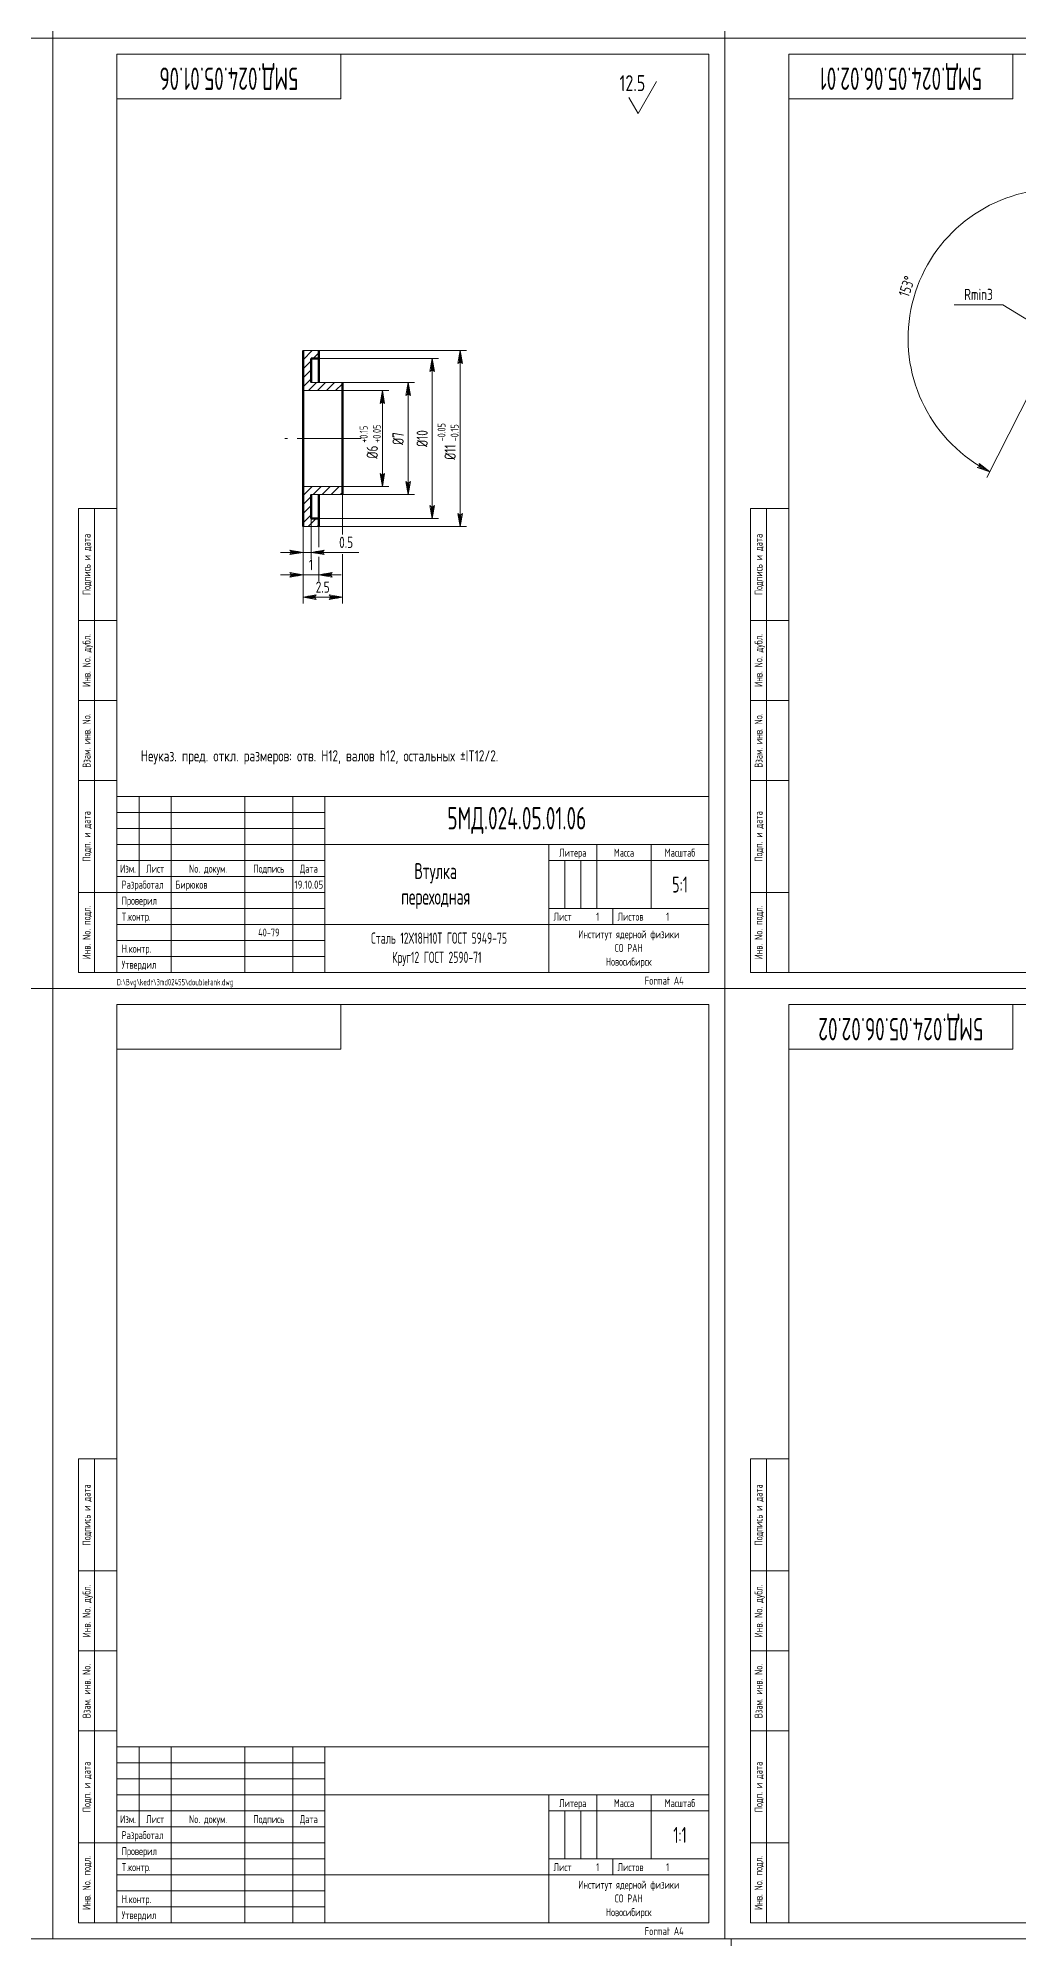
# Model space of a CAD drawing. Extents: x -414 to 4851, y -2165 to 1761.
# Drawn here: x 1320 to 1626, y -175 to 419 of the extents above; entities that cross this region are included whole.
import ezdxf
from ezdxf.enums import TextEntityAlignment as Align

# ---------------------------------------------------------------- set-up
doc = ezdxf.new("R2010")
doc.units = 0
doc.linetypes.add('S-P20', pattern=[27, 20, -3, 1, -3])
for name, color, linetype, lineweight in [('1', 9, 'CONTINUOUS', 20), ('2', 2, 'CONTINUOUS', 50), ('DIM', 4, 'CONTINUOUS', 20), ('HATCH', 5, 'CONTINUOUS', 20), ('TR', 3, 'CONTINUOUS', 20)]:
    doc.layers.add(name, color=color, linetype=linetype, lineweight=lineweight)
doc.styles.add('SIMPLEX', font='simplex.shx', dxfattribs={"width": 0.7})
pattern_1 = [(45, (-316.3002, 0), (-1.4142136, 1.4142136), [])]

# ---------------------------------------------------------------- blocks, each defined once
blk = doc.blocks.new('SHTAMP1')
at = {"layer": 'DIM', "color": 2}
for p, q in [((-185, 55), (0, 55)), ((-185, 55), (-185, 0)), ((-178, 55), (-178, 30)), ((-168, 55), (-168, 0)), ((-145, 55), (-145, 0)), ((-130, 55), (-130, 0)), ((-120, 55), (-120, 0)), ((-120, 40), (0, 40)), ((-50, 40), (-50, 0)), ((-35, 40), (-35, 20)), ((-18, 40), (-18, 20)), ((-185, 35), (-120, 35)), ((-185, 30), (-120, 30)), ((-50, 35), (0, 35)), ((-50, 20), (0, 20)), ((-30, 20), (-30, 15)), ((-120, 15), (0, 15))]:
    blk.add_line(p, q, dxfattribs=at)
at = {"layer": 'DIM'}
for p, q in [((-185, 50), (-120, 50)), ((-185, 45), (-120, 45)), ((-185, 40), (-120, 40)), ((-45, 35), (-45, 20)), ((-40, 35), (-40, 20)), ((-185, 25), (-120, 25)), ((-185, 20), (-120, 20)), ((-185, 15), (-120, 15)), ((-185, 10), (-120, 10)), ((-185, 5), (-120, 5))]:
    blk.add_line(p, q, dxfattribs=at)
at = {"layer": 'DIM', "style": 'SIMPLEX', "width": 0.6}
blk.add_text('1', height=2.5, dxfattribs=at).set_placement((-35.18, 16.2))
at = {"layer": 'DIM', "style": 'SIMPLEX', "width": 0.6, "flags": 8}
blk.add_attdef('ОБОЗНАЧЕНИЕ2', text='', height=7, dxfattribs=at).set_placement((-117, 60), align=Align.MIDDLE)
at = {"layer": 'DIM', "style": 'SIMPLEX', "width": 0.6}
for tag, height, p in [('ОБОЗНАЧЕНИЕ', 7, (-60, 47.5)), ('МАСШТАБ', 5, (-9, 27.5))]:
    blk.add_attdef(tag, text='', height=height, dxfattribs=at).set_placement(p, align=Align.MIDDLE)
at = {"layer": 'DIM', "style": 'SIMPLEX', "width": 0.910843}
blk.add_attdef('ДАТА', text='', height=2.5, dxfattribs=at).set_placement((-129.5, 26.2), (-120.5, 26.2), align=Align.FIT)
at = {"layer": 'DIM', "style": 'SIMPLEX', "width": 0.6}
for tag, p in [('ЛИСТОВ', (-13.32, 16.2)), ('FORMAT', (-20, -3.8))]:
    blk.add_attdef(tag, p, '', height=2.5, dxfattribs=at)
blk.add_attdef('ТЕЛЕФОН', text='', height=2.5, dxfattribs=at).set_placement((-137.5, 12.5), align=Align.MIDDLE_CENTER)
at = {"layer": 'TR', "style": 'SIMPLEX', "width": 0.7}
for s, p in [('Литера', (-42.5, 36.2)), ('Масса', (-26.5, 36.2)), ('Масштаб', (-9, 36.2)), ('Изм.', (-181.5, 31.2)), ('Лист', (-173, 31.2)), ('No. докум.', (-156.5, 31.2)), ('Подпись', (-137.5, 31.2)), ('Дата', (-125, 31.2)), ('Институт ядерной физики', (-25, 10.7)), ('СО РАН', (-25, 6.42)), ('Новосибирск', (-25, 2.13))]:
    blk.add_text(s, height=2.5, dxfattribs=at).set_placement(p, align=Align.CENTER)
at = {"layer": 'TR', "style": 'SIMPLEX'}
for s, width, p in [('Разработал', 0.6, (-183.5, 26.2)), ('T.контр.', 0.7, (-183.5, 16.2)), ('Проверил', 0.7, (-183.5, 21.2)), ('Лист', 0.7, (-48.5, 16.2)), ('Листов', 0.7, (-28.5, 16.2)), ('Н.контр.', 0.7, (-183.5, 6.2)), ('Утвердил', 0.7, (-183.5, 1.2))]:
    blk.add_text(s, height=2.5, dxfattribs=dict(at, width=width)).set_placement(p)
at = {"layer": 'TR', "style": 'SIMPLEX', "width": 0.6}
for tag, height, p in [('НАИМЕНОВАНИЕ', 5, (-85.35, 29.2)), ('НАИМЕНОВАНИЕ2', 5, (-85.35, 21.2)), ('МАТЕРИАЛ', 3.5, (-85, 9)), ('СОРТАМЕНТ', 3.5, (-85, 3))]:
    blk.add_attdef(tag, text='', height=height, dxfattribs=at).set_placement(p, align=Align.CENTER)
for tag, p, height in [('РАЗРАБОТАЛ', (-166.7, 26.2), 2.5), ('ПРОВЕРИЛ', (-166.7, 21.2), 2.5), ('НОРМОКОНТРОЛЬ', (-166.7, 6.2), 2.5), ('УТВЕРДИЛ', (-166.7, 1.2), 2.5), ('ФАЙЛ', (-185, -4), 2)]:
    blk.add_attdef(tag, p, '', height=height, dxfattribs=at)
blk = doc.blocks.new('A4')
at = {"layer": 'DIM', "color": 2}
for p, q in [((8, 5), (8, 150)), ((20, 150), (8, 150)), ((13, 5), (13, 150)), ((20, 115), (8, 115)), ((20, 90), (8, 90)), ((20, 65), (8, 65)), ((20, 30), (8, 30)), ((20, 5), (8, 5))]:
    blk.add_line(p, q, dxfattribs=at)
at = {"layer": 'DIM'}
blk.add_lwpolyline([(0, 0), (0, 297), (210, 297), (210, 0)], close=True, dxfattribs=at)
at = {"layer": 'DIM', "color": 2}
blk.add_lwpolyline([(20, 5), (20, 292), (205, 292), (205, 5)], close=True, dxfattribs=at)
blk.add_lwpolyline([(20, 278), (90, 278), (90, 292)], dxfattribs=at)
at = {"layer": 'DIM'}
ref = blk.add_blockref('SHTAMP1', (205, 5), dxfattribs=at)
ref.add_attrib('МАСШТАБ', '1:1', dxfattribs={"height": 5, "style": 'SIMPLEX', "width": 0.6}).set_placement((196, 32.5), align=Align.MIDDLE)
ref.add_attrib('ЛИСТОВ', '1', (191.68, 21.2), dxfattribs={"height": 2.5, "style": 'SIMPLEX', "width": 0.6})
ref.add_attrib('FORMAT', 'Format A4', (185, 1.2), dxfattribs={"height": 2.5, "style": 'SIMPLEX', "width": 0.6})
at = {"layer": 'DIM', "style": 'SIMPLEX', "width": 0.7}
for s, p in [('Подпись и дата', (11.8, 132.5)), ('Инв. No. дубл.', (11.8, 102.5)), ('Взам. инв. No.', (11.8, 77.5)), ('Подп. и дата', (11.8, 47.5)), ('Инв. No. подл.', (11.8, 17.5))]:
    blk.add_text(s, height=2.5, rotation=90, dxfattribs=at).set_placement(p, align=Align.CENTER)
blk = doc.blocks.new('LEADR')
at = {"layer": 'DIM'}
for p, q in [((-1.17, 0.2), (0, 0)), ((-1, 0), (-1.17, 0.2)), ((0, 0), (-1.17, -0.2)), ((-0.44, 0.07), (-1.06, 0.07)), ((0, 0), (-1, 0)), ((-1.17, -0.2), (-1, 0)), ((-0.44, -0.08), (-1.06, -0.08))]:
    blk.add_line(p, q, dxfattribs=at)

msp = doc.modelspace()

# ---------------------------------------------------------------- hatches: boundary and pattern name
at = {"layer": 'HATCH'}
h = msp.add_hatch(dxfattribs=at)
h.set_pattern_fill('U', color=256, scale=2, angle=45, style=0, pattern_type=0)
h.set_pattern_definition(pattern_1)
h.paths.add_polyline_path([(1404.98, 319.09), (1407.45, 319.09), (1407.45, 321.59), (1402.48, 321.59), (1402.48, 309.09), (1414.79, 309.09), (1414.79, 311.59), (1404.98, 311.59)])
h = msp.add_hatch(dxfattribs=at)
h.set_pattern_fill('U', color=256, scale=2, angle=45, style=0, pattern_type=0)
h.set_pattern_definition(pattern_1)
h.paths.add_polyline_path([(1402.48, 279.09), (1402.48, 266.59), (1407.45, 266.59), (1407.45, 269.09), (1404.98, 269.09), (1404.98, 276.59), (1414.79, 276.59), (1414.79, 279.09)])

# ---------------------------------------------------------------- linework, layer by layer
at = {"layer": '1', "color": 2}
for p, q in [((1407.45, 321.59), (1402.48, 321.59)), ((1414.79, 309.09), (1402.48, 309.09)), ((1414.79, 311.59), (1404.98, 311.59)), ((1414.79, 279.09), (1402.48, 279.09)), ((1414.79, 276.59), (1404.98, 276.59)), ((1407.45, 266.59), (1402.48, 266.59))]:
    msp.add_line(p, q, dxfattribs=at)
at = {"layer": '1', "linetype": 'S-P20'}
msp.add_line((1420.65, 294.09), (1396.79, 294.09), dxfattribs=at)
at = {"layer": '2'}
for p, q in [((1402.48, 321.59), (1402.48, 309.09)), ((1407.45, 321.59), (1407.45, 311.59)), ((1404.98, 319.09), (1404.98, 311.59)), ((1404.98, 319.09), (1407.45, 319.09)), ((1402.48, 279.09), (1402.48, 309.09)), ((1414.79, 311.59), (1414.79, 276.59)), ((1402.48, 266.59), (1402.48, 279.09)), ((1404.98, 269.09), (1404.98, 276.59)), ((1407.45, 266.59), (1407.45, 276.59)), ((1404.98, 269.09), (1407.45, 269.09))]:
    msp.add_line(p, q, dxfattribs=at)
at = {"layer": 'DIM'}
for p, q in [((1621.15, 335.84), (1606.01, 335.84)), ((1638.22, 325.41), (1621.15, 335.84)), ((1407.45, 321.59), (1453.6, 321.59)), ((1407.45, 319.09), (1444.86, 319.09)), ((1442.86, 315.59), (1442.86, 272.59)), ((1451.6, 318.09), (1451.6, 270.09)), ((1633.5, 315.94), (1616.17, 281.92)), ((1414.79, 311.59), (1437.34, 311.59)), ((1414.79, 309.09), (1429.27, 309.09)), ((1427.27, 305.59), (1427.27, 282.59)), ((1435.34, 308.09), (1435.34, 280.09)), ((1414.79, 279.09), (1429.27, 279.09)), ((1414.79, 276.59), (1437.34, 276.59)), ((1414.79, 276.59), (1414.79, 264.07)), ((1404.98, 269.09), (1404.98, 256.51)), ((1407.45, 269.09), (1444.86, 269.09)), ((1402.48, 266.59), (1402.48, 256.51)), ((1402.48, 266.59), (1402.48, 249.51)), ((1402.48, 266.59), (1402.48, 242.51)), ((1407.45, 266.59), (1453.6, 266.59)), ((1407.45, 266.59), (1407.45, 260.18)), ((1398.98, 258.51), (1395.48, 258.51)), ((1402.48, 258.51), (1404.98, 258.51)), ((1407.45, 257.1), (1407.45, 249.51)), ((1408.48, 258.51), (1419.91, 258.51)), ((1414.79, 257.91), (1414.79, 242.51)), ((1398.98, 251.51), (1395.48, 251.51)), ((1402.48, 251.51), (1407.45, 251.51)), ((1410.95, 251.51), (1414.45, 251.51)), ((1405.98, 244.51), (1411.29, 244.51)), ((1536.29, -179.76), (1536.29, -174.76))]:
    msp.add_line(p, q, dxfattribs=at)
at = {"layer": 'DIM', "color": 2}
for p, q in [((1332.29, 127.24), (1332.29, 272.24)), ((1344.29, 272.24), (1332.29, 272.24)), ((1337.29, 127.24), (1337.29, 272.24)), ((1542.29, 127.24), (1542.29, 272.24)), ((1554.29, 272.24), (1542.29, 272.24)), ((1547.29, 127.24), (1547.29, 272.24)), ((1344.29, 237.24), (1332.29, 237.24)), ((1554.29, 237.24), (1542.29, 237.24)), ((1344.29, 212.24), (1332.29, 212.24)), ((1554.29, 212.24), (1542.29, 212.24)), ((1344.29, 187.24), (1332.29, 187.24)), ((1554.29, 187.24), (1542.29, 187.24)), ((1344.29, 152.24), (1332.29, 152.24)), ((1554.29, 152.24), (1542.29, 152.24)), ((1344.29, 127.24), (1332.29, 127.24)), ((1554.29, 127.24), (1542.29, 127.24)), ((1542.29, -169.76), (1542.29, -24.76)), ((1554.29, -24.76), (1542.29, -24.76)), ((1547.29, -169.76), (1547.29, -24.76)), ((1554.29, -59.76), (1542.29, -59.76)), ((1554.29, -84.76), (1542.29, -84.76)), ((1554.29, -109.76), (1542.29, -109.76)), ((1554.29, -144.76), (1542.29, -144.76)), ((1554.29, -169.76), (1542.29, -169.76))]:
    msp.add_line(p, q, dxfattribs=at)
at = {"layer": 'DIM'}
for points in [[(1114.29, 419.24), (1114.29, 716.24), (1324.29, 716.24), (1324.29, 419.24)], [(1324.29, 419.24), (1324.29, 716.24), (1534.29, 716.24), (1534.29, 419.24)], [(1114.29, 122.24), (1114.29, 419.24), (1324.29, 419.24), (1324.29, 122.24)], [(1324.29, 122.24), (1324.29, 419.24), (1534.29, 419.24), (1534.29, 122.24)], [(1534.29, 122.24), (1534.29, 419.24), (1954.29, 419.24), (1954.29, 122.24)], [(1114.29, -174.76), (1114.29, 122.24), (1324.29, 122.24), (1324.29, -174.76)], [(1534.29, -174.76), (1534.29, 122.24), (1954.29, 122.24), (1954.29, -174.76)], [(2166.29, -768.76), (1115.29, -768.76), (1115.29, -174.76), (2166.29, -174.76)]]:
    msp.add_lwpolyline(points, close=True, dxfattribs=at)
at = {"layer": 'DIM', "color": 2}
for points in [[(1344.29, 127.24), (1344.29, 414.24), (1529.29, 414.24), (1529.29, 127.24)], [(1554.29, 127.24), (1554.29, 414.24), (1949.29, 414.24), (1949.29, 127.24)], [(1554.29, -169.76), (1554.29, 117.24), (1949.29, 117.24), (1949.29, -169.76)]]:
    msp.add_lwpolyline(points, close=True, dxfattribs=at)
for points in [[(1344.29, 400.24), (1414.29, 400.24), (1414.29, 414.24)], [(1554.29, 400.24), (1624.29, 400.24), (1624.29, 414.24)], [(1554.29, 103.24), (1624.29, 103.24), (1624.29, 117.24)]]:
    msp.add_lwpolyline(points, dxfattribs=at)
at = {"layer": 'DIM', "flags": 128}
msp.add_lwpolyline([(1504.3, 400.64), (1507.19, 395.64), (1512.96, 405.64)], dxfattribs=at)
at = {"layer": 'DIM'}
msp.add_arc((1638.29, 325.34), 46.73, 94.29211, 238.70789, dxfattribs=at)

# ---------------------------------------------------------------- block references
ref = msp.add_blockref('SHTAMP1', (1529.29, 127.24), dxfattribs=at)
ref.add_attrib('ФАЙЛ', 'D:\\Bvg\\kedr\\3md02455\\doubletank.dwg', (1344.29, 123.24), dxfattribs={"layer": 'TR', "height": 2, "style": 'SIMPLEX', "width": 0.6})
ref.add_attrib('РАЗРАБОТАЛ', 'Бирюков', (1362.59, 153.44), dxfattribs={"layer": 'TR', "height": 2.5, "style": 'SIMPLEX', "width": 0.6})
ref.add_attrib('ТЕЛЕФОН', '40-79', dxfattribs={"height": 2.5, "style": 'SIMPLEX', "width": 0.6}).set_placement((1391.79, 139.74), align=Align.MIDDLE_CENTER)
ref.add_attrib('ДАТА', '19.10.05', dxfattribs={"height": 2.5, "style": 'SIMPLEX', "width": 0.6}).set_placement((1399.79, 153.44), (1408.79, 153.44), align=Align.FIT)
ref.add_attrib('ОБОЗНАЧЕНИЕ', '5МД.024.05.01.06', dxfattribs={"height": 7, "style": 'SIMPLEX', "width": 0.6}).set_placement((1469.29, 174.74), align=Align.MIDDLE)
ref.add_attrib('МАСШТАБ', '5:1', dxfattribs={"height": 5, "style": 'SIMPLEX', "width": 0.6}).set_placement((1520.29, 154.74), align=Align.MIDDLE)
ref.add_attrib('НАИМЕНОВАНИЕ', 'Втулка', dxfattribs={"layer": 'TR', "height": 5, "style": 'SIMPLEX', "width": 0.6}).set_placement((1443.94, 156.44), align=Align.CENTER)
ref.add_attrib('НАИМЕНОВАНИЕ2', 'переходная', dxfattribs={"layer": 'TR', "height": 5, "style": 'SIMPLEX', "width": 0.6}).set_placement((1443.94, 148.44), align=Align.CENTER)
ref.add_attrib('МАТЕРИАЛ', ' Сталь 12Х18Н10Т ГОСТ 5949-75', dxfattribs={"layer": 'TR', "height": 3.5, "style": 'SIMPLEX', "width": 0.6}).set_placement((1444.29, 136.24), align=Align.CENTER)
ref.add_attrib('СОРТАМЕНТ', 'Круг12 ГОСТ 2590-71', dxfattribs={"layer": 'TR', "height": 3.5, "style": 'SIMPLEX', "width": 0.6}).set_placement((1444.29, 130.24), align=Align.CENTER)
ref.add_attrib('ЛИСТОВ', '1', (1515.96, 143.44), dxfattribs={"height": 2.5, "style": 'SIMPLEX', "width": 0.6})
ref.add_attrib('FORMAT', 'Format A4', (1509.29, 123.44), dxfattribs={"height": 2.5, "style": 'SIMPLEX', "width": 0.6})
ref.add_attrib('ОБОЗНАЧЕНИЕ2', '5МД.024.05.01.06', dxfattribs={"height": 7, "rotation": 180, "style": 'SIMPLEX', "width": 0.6, "flags": 8}).set_placement((1379.29, 407.24), align=Align.MIDDLE)
ref = msp.add_blockref('SHTAMP1', (1949.29, 127.24), dxfattribs=at)
ref.add_attrib('ФАЙЛ', 'D:\\Bvg\\kedr\\3md02455\\doubletank.dwg', (1764.29, 123.24), dxfattribs={"layer": 'TR', "height": 2, "style": 'SIMPLEX', "width": 0.6})
ref.add_attrib('РАЗРАБОТАЛ', 'Бирюков', (1782.59, 153.44), dxfattribs={"layer": 'TR', "height": 2.5, "style": 'SIMPLEX', "width": 0.6})
ref.add_attrib('ТЕЛЕФОН', '40-79', dxfattribs={"height": 2.5, "style": 'SIMPLEX', "width": 0.6}).set_placement((1811.79, 139.74), align=Align.MIDDLE_CENTER)
ref.add_attrib('ДАТА', '8.11.05', dxfattribs={"height": 2.5, "style": 'SIMPLEX', "width": 0.713208}).set_placement((1819.79, 153.44), (1828.79, 153.44), align=Align.FIT)
ref.add_attrib('ОБОЗНАЧЕНИЕ', '5МД.024.05.06.02.01', dxfattribs={"height": 7, "style": 'SIMPLEX', "width": 0.6}).set_placement((1889.29, 174.74), align=Align.MIDDLE)
ref.add_attrib('МАСШТАБ', '1:1', dxfattribs={"height": 5, "style": 'SIMPLEX', "width": 0.6}).set_placement((1940.29, 154.74), align=Align.MIDDLE)
ref.add_attrib('НАИМЕНОВАНИЕ', 'Бандаж', dxfattribs={"layer": 'TR', "height": 5, "style": 'SIMPLEX', "width": 0.6}).set_placement((1863.94, 156.44), align=Align.CENTER)
ref.add_attrib('МАТЕРИАЛ', 'Сташль 12Х18Н10Т ГОСТ5582-61', dxfattribs={"layer": 'TR', "height": 3.5, "style": 'SIMPLEX', "width": 0.6}).set_placement((1864.29, 136.24), align=Align.CENTER)
ref.add_attrib('СОРТАМЕНТ', 'Лист 1 ГОСТ 19904-74', dxfattribs={"layer": 'TR', "height": 3.5, "style": 'SIMPLEX', "width": 0.6}).set_placement((1864.29, 130.24), align=Align.CENTER)
ref.add_attrib('ЛИСТОВ', '1', (1935.96, 143.44), dxfattribs={"height": 2.5, "style": 'SIMPLEX', "width": 0.6})
ref.add_attrib('FORMAT', 'Format A3', (1929.29, 123.44), dxfattribs={"height": 2.5, "style": 'SIMPLEX', "width": 0.6})
ref.add_attrib('ОБОЗНАЧЕНИЕ2', '5МД.024.05.06.02.01', dxfattribs={"height": 7, "rotation": 180, "style": 'SIMPLEX', "width": 0.6, "flags": 8}).set_placement((1589.29, 407.24), align=Align.MIDDLE)
at = {"layer": 'DIM', "xscale": 3.5, "yscale": 3.5, "zscale": 3.5}
for p, rotation in [((1451.6, 321.59), 90), ((1442.86, 319.09), 90), ((1427.27, 309.09), 90), ((1435.34, 311.59), 90), ((1617.07, 283.7), 330.853946904302), ((1427.27, 279.09), 270), ((1435.34, 276.59), 270), ((1442.86, 269.09), 270), ((1451.6, 266.59), 270), ((1404.98, 258.51), 180), ((1407.45, 251.51), 180), ((1402.48, 244.51), 180)]:
    msp.add_blockref('LEADR', p, dxfattribs=dict(at, rotation=rotation))
for p in [(1402.48, 258.51), (1402.48, 251.51), (1414.79, 244.51)]:
    msp.add_blockref('LEADR', p, dxfattribs=at)
at = {"layer": 'DIM'}
msp.add_blockref('A4', (1324.29, -174.76), dxfattribs=at)
ref = msp.add_blockref('SHTAMP1', (1949.29, -169.76), dxfattribs=at)
ref.add_attrib('ФАЙЛ', 'D:\\Bvg\\kedr\\3md02455\\doubletank.dwg', (1764.29, -173.76), dxfattribs={"layer": 'TR', "height": 2, "style": 'SIMPLEX', "width": 0.6})
ref.add_attrib('РАЗРАБОТАЛ', 'Бирюков', (1782.59, -143.56), dxfattribs={"layer": 'TR', "height": 2.5, "style": 'SIMPLEX', "width": 0.6})
ref.add_attrib('ТЕЛЕФОН', '40-79', dxfattribs={"height": 2.5, "style": 'SIMPLEX', "width": 0.6}).set_placement((1811.79, -157.26), align=Align.MIDDLE_CENTER)
ref.add_attrib('ДАТА', '8.11.05', dxfattribs={"height": 2.5, "style": 'SIMPLEX', "width": 0.713208}).set_placement((1819.79, -143.56), (1828.79, -143.56), align=Align.FIT)
ref.add_attrib('ОБОЗНАЧЕНИЕ', '5МД.024.05.06.02.02', dxfattribs={"height": 7, "style": 'SIMPLEX', "width": 0.6}).set_placement((1889.29, -122.26), align=Align.MIDDLE)
ref.add_attrib('МАСШТАБ', '1:2', dxfattribs={"height": 5, "style": 'SIMPLEX', "width": 0.6}).set_placement((1940.29, -142.26), align=Align.MIDDLE)
ref.add_attrib('НАИМЕНОВАНИЕ', 'Трубка', dxfattribs={"layer": 'TR', "height": 5, "style": 'SIMPLEX', "width": 0.6}).set_placement((1863.94, -140.56), align=Align.CENTER)
ref.add_attrib('МАТЕРИАЛ', 'Сташль 12Х18Н10Т ГОСТ55632-72', dxfattribs={"layer": 'TR', "height": 3.5, "style": 'SIMPLEX', "width": 0.6}).set_placement((1864.29, -160.76), align=Align.CENTER)
ref.add_attrib('СОРТАМЕНТ', 'Трубка 6х1 ГОСТ 9941-72', dxfattribs={"layer": 'TR', "height": 3.5, "style": 'SIMPLEX', "width": 0.6}).set_placement((1864.29, -166.76), align=Align.CENTER)
ref.add_attrib('ЛИСТОВ', '1', (1935.96, -153.56), dxfattribs={"height": 2.5, "style": 'SIMPLEX', "width": 0.6})
ref.add_attrib('FORMAT', 'Format A3', (1929.29, -173.56), dxfattribs={"height": 2.5, "style": 'SIMPLEX', "width": 0.6})
ref.add_attrib('ОБОЗНАЧЕНИЕ2', '5МД.024.05.06.02.02', dxfattribs={"height": 7, "rotation": 180, "style": 'SIMPLEX', "width": 0.6, "flags": 8}).set_placement((1589.29, 110.24), align=Align.MIDDLE)

# ---------------------------------------------------------------- texts
at = {"layer": 'DIM', "style": 'SIMPLEX', "width": 0.7}
msp.add_text('12.5', height=5, dxfattribs=at).set_placement((1509.44, 402.64), align=Align.RIGHT)
msp.add_text('Rmin3', height=3.5, dxfattribs=at).set_placement((1613.58, 337.38), align=Align.CENTER)
for s, p in [('+0.15', (1423.42, 292.77)), ('-0.05', (1447.75, 293.23))]:
    msp.add_text(s, height=2.474, rotation=90, dxfattribs=at).set_placement(p, align=Align.BOTTOM_LEFT)
for s, p in [('+0.05', (1424.3, 292.77)), ('-0.15', (1448.62, 293.23))]:
    msp.add_text(s, height=2.474, rotation=90, dxfattribs=at).set_placement(p, align=Align.TOP_LEFT)
for s, p in [('Подпись и дата', (1336.09, 254.74)), ('Подпись и дата', (1546.09, 254.74)), ('Инв. No. дубл.', (1336.09, 224.74)), ('Инв. No. дубл.', (1546.09, 224.74)), ('Взам. инв. No.', (1336.09, 199.74)), ('Взам. инв. No.', (1546.09, 199.74)), ('Подп. и дата', (1336.09, 169.74)), ('Подп. и дата', (1546.09, 169.74)), ('Инв. No. подл.', (1336.09, 139.74)), ('Инв. No. подл.', (1546.09, 139.74)), ('Подпись и дата', (1546.09, -42.26)), ('Инв. No. дубл.', (1546.09, -72.26)), ('Взам. инв. No.', (1546.09, -97.26)), ('Подп. и дата', (1546.09, -127.26)), ('Инв. No. подл.', (1546.09, -157.26))]:
    msp.add_text(s, height=2.5, rotation=90, dxfattribs=at).set_placement(p, align=Align.CENTER)
at = {"layer": 'DIM', "char_height": 3.5, "attachment_point": 5, "style": 'SIMPLEX'}
for s, insert, rotation in [('\\A1;153°', (1591.15, 341.64), 70.9247), ('\\A1;%%c6', (1424.12, 289.85), 90), ('\\A1;%%c7', (1432.19, 294.09), 90), ('\\A1;%%c10', (1439.71, 294.09), 90), ('\\A1;%%c11', (1448.45, 289.85), 90)]:
    msp.add_mtext(s, dxfattribs=dict(at, insert=insert, rotation=rotation))
for s, insert in [('\\A1;0.5', (1415.95, 261.66)), ('\\A1;1', (1404.97, 254.66)), ('\\A1;2.5', (1408.63, 247.66))]:
    msp.add_mtext(s, dxfattribs=dict(at, insert=insert))
at = {"layer": 'TR', "insert": (1351.79, 192.24), "char_height": 3.5, "width": 170, "attachment_point": 7, "style": 'SIMPLEX'}
msp.add_mtext('\\A1;Неуказ. пред. откл. размеров: отв. H12, валов h12, остальных ±IT12/2.', dxfattribs=at)

doc.saveas('drawing.dxf')
